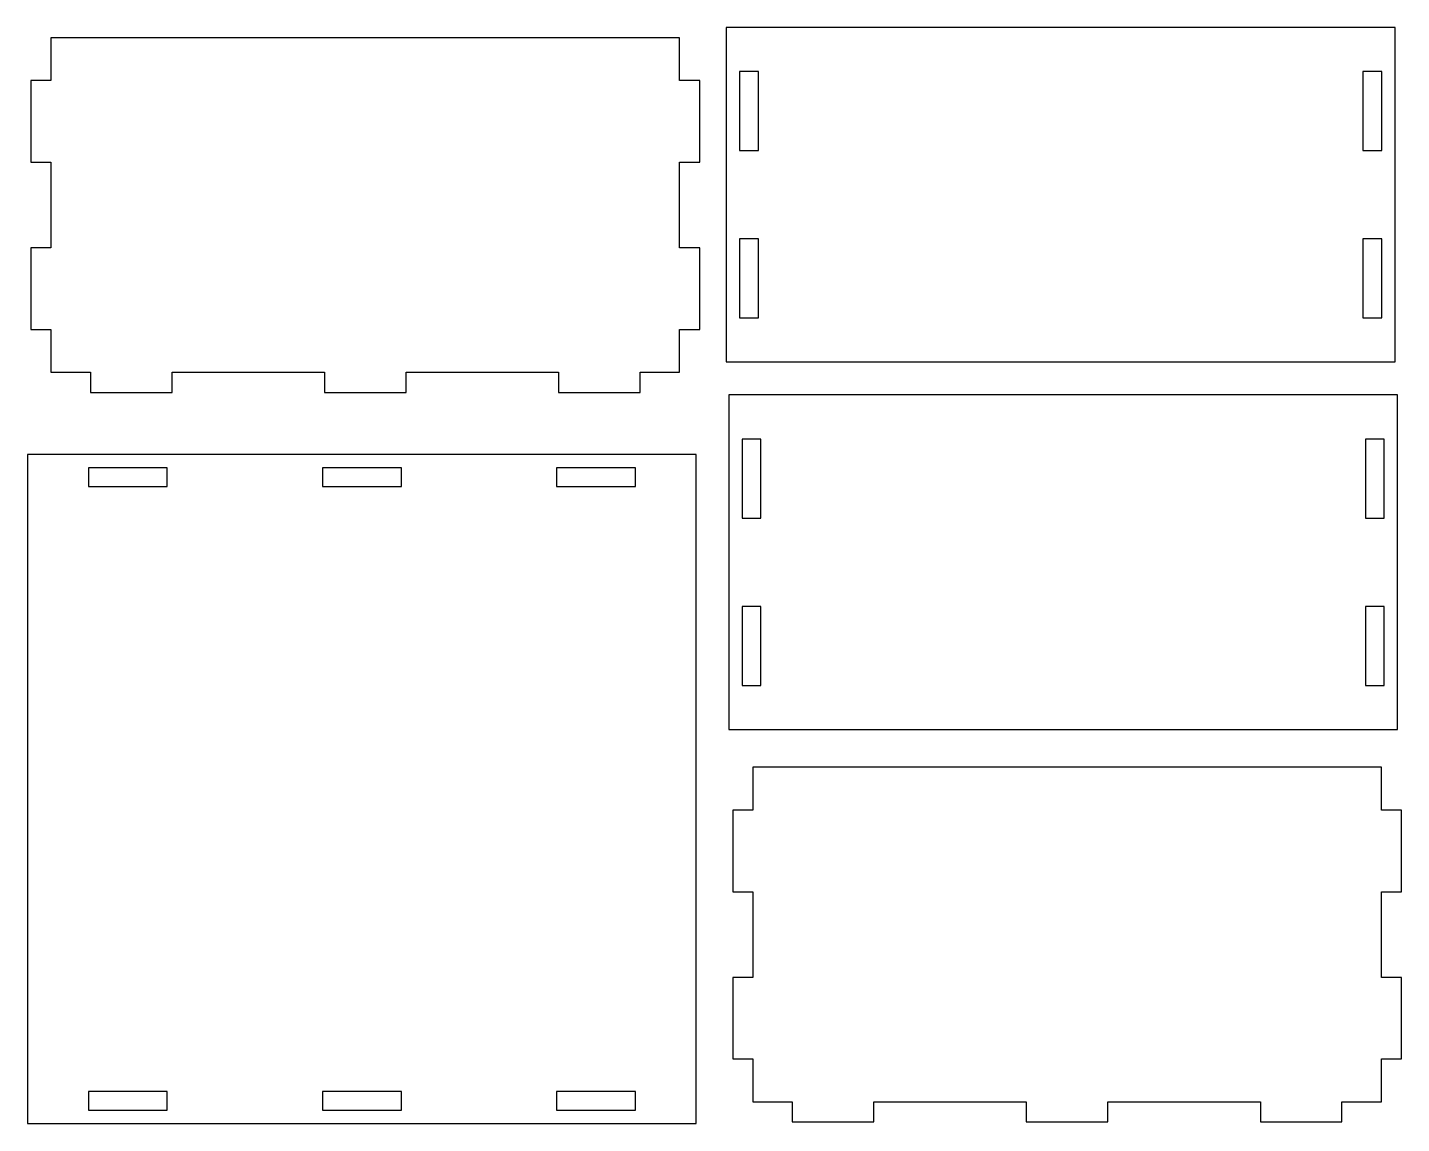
# Model space of a CAD drawing. Header units: millimetres. Extents: x 9 to 215, y 12 to 175.
import ezdxf

# ---------------------------------------------------------------- set-up
doc = ezdxf.new("R2010")
doc.units = ezdxf.units.MM

msp = doc.modelspace()

# ---------------------------------------------------------------- linework, layer by layer
at = {"color": 7, "linetype": 'Continuous', "lineweight": 25}
for p, q in [((213.9, 175.42), (113.9, 175.42)), ((113.9, 175.42), (113.9, 125.42)), ((213.9, 125.42), (213.9, 175.42)), ((106.93, 173.87), (12.93, 173.87)), ((12.93, 173.87), (12.93, 167.47)), ((106.93, 167.47), (106.93, 173.87)), ((118.7, 168.82), (115.9, 168.82)), ((115.9, 168.82), (115.9, 157.02)), ((118.7, 157.02), (118.7, 168.82)), ((209.1, 168.82), (209.1, 157.02)), ((211.9, 168.82), (209.1, 168.82)), ((211.9, 157.02), (211.9, 168.82)), ((12.93, 167.47), (9.93, 167.47)), ((9.93, 167.47), (9.93, 155.27)), ((109.93, 167.47), (106.93, 167.47)), ((109.93, 155.27), (109.93, 167.47)), ((115.9, 157.02), (118.7, 157.02)), ((209.1, 157.02), (211.9, 157.02)), ((9.93, 155.27), (12.93, 155.27)), ((12.93, 155.27), (12.93, 142.47)), ((106.93, 142.47), (106.93, 155.27)), ((106.93, 155.27), (109.93, 155.27)), ((118.7, 143.82), (115.9, 143.82)), ((115.9, 143.82), (115.9, 132.02)), ((118.7, 132.02), (118.7, 143.82)), ((211.9, 143.82), (209.1, 143.82)), ((209.1, 143.82), (209.1, 132.02)), ((211.9, 132.02), (211.9, 143.82)), ((12.93, 142.47), (9.93, 142.47)), ((9.93, 142.47), (9.93, 130.27)), ((109.93, 142.47), (106.93, 142.47)), ((109.93, 130.27), (109.93, 142.47)), ((115.9, 132.02), (118.7, 132.02)), ((209.1, 132.02), (211.9, 132.02)), ((9.93, 130.27), (12.93, 130.27)), ((12.93, 130.27), (12.93, 123.87)), ((106.93, 123.87), (106.93, 130.27)), ((106.93, 130.27), (109.93, 130.27)), ((113.9, 125.42), (213.9, 125.42)), ((12.93, 123.87), (18.83, 123.87)), ((18.83, 123.87), (18.83, 120.87)), ((31.03, 120.87), (31.03, 123.87)), ((31.03, 123.87), (53.83, 123.87)), ((53.83, 123.87), (53.83, 120.87)), ((66.03, 120.87), (66.03, 123.87)), ((66.03, 123.87), (88.83, 123.87)), ((88.83, 123.87), (88.83, 120.87)), ((101.03, 120.87), (101.03, 123.87)), ((101.03, 123.87), (106.93, 123.87)), ((18.83, 120.87), (31.03, 120.87)), ((53.83, 120.87), (66.03, 120.87)), ((88.83, 120.87), (101.03, 120.87)), ((214.27, 120.48), (114.27, 120.48)), ((114.27, 120.48), (114.27, 70.48)), ((214.27, 70.48), (214.27, 120.48)), ((119.07, 113.88), (116.27, 113.88)), ((116.27, 113.88), (116.27, 102.08)), ((119.07, 102.08), (119.07, 113.88)), ((209.47, 113.88), (209.47, 102.08)), ((212.27, 113.88), (209.47, 113.88)), ((212.27, 102.08), (212.27, 113.88)), ((109.42, 111.58), (9.42, 111.58)), ((9.42, 111.58), (9.42, 11.58)), ((109.42, 11.58), (109.42, 111.58)), ((30.32, 109.58), (18.52, 109.58)), ((18.52, 109.58), (18.52, 106.78)), ((30.32, 106.78), (30.32, 109.58)), ((65.32, 109.58), (53.52, 109.58)), ((53.52, 109.58), (53.52, 106.78)), ((65.32, 106.78), (65.32, 109.58)), ((100.32, 109.58), (88.52, 109.58)), ((88.52, 109.58), (88.52, 106.78)), ((100.32, 106.78), (100.32, 109.58)), ((18.52, 106.78), (30.32, 106.78)), ((53.52, 106.78), (65.32, 106.78)), ((88.52, 106.78), (100.32, 106.78)), ((116.27, 102.08), (119.07, 102.08)), ((209.47, 102.08), (212.27, 102.08)), ((119.07, 88.88), (116.27, 88.88)), ((116.27, 88.88), (116.27, 77.08)), ((119.07, 77.08), (119.07, 88.88)), ((212.27, 88.88), (209.47, 88.88)), ((209.47, 88.88), (209.47, 77.08)), ((212.27, 77.08), (212.27, 88.88)), ((116.27, 77.08), (119.07, 77.08)), ((209.47, 77.08), (212.27, 77.08)), ((114.27, 70.48), (214.27, 70.48)), ((211.86, 64.83), (117.86, 64.83)), ((117.86, 64.83), (117.86, 58.43)), ((211.86, 58.43), (211.86, 64.83)), ((117.86, 58.43), (114.86, 58.43)), ((114.86, 58.43), (114.86, 46.23)), ((214.86, 58.43), (211.86, 58.43)), ((214.86, 46.23), (214.86, 58.43)), ((114.86, 46.23), (117.86, 46.23)), ((117.86, 46.23), (117.86, 33.43)), ((211.86, 33.43), (211.86, 46.23)), ((211.86, 46.23), (214.86, 46.23)), ((117.86, 33.43), (114.86, 33.43)), ((114.86, 33.43), (114.86, 21.23)), ((214.86, 33.43), (211.86, 33.43)), ((214.86, 21.23), (214.86, 33.43)), ((114.86, 21.23), (117.86, 21.23)), ((117.86, 21.23), (117.86, 14.83)), ((211.86, 14.83), (211.86, 21.23)), ((211.86, 21.23), (214.86, 21.23)), ((18.52, 16.38), (18.52, 13.58)), ((30.32, 16.38), (18.52, 16.38)), ((30.32, 13.58), (30.32, 16.38)), ((65.32, 16.38), (53.52, 16.38)), ((53.52, 16.38), (53.52, 13.58)), ((65.32, 13.58), (65.32, 16.38)), ((100.32, 16.38), (88.52, 16.38)), ((88.52, 16.38), (88.52, 13.58)), ((100.32, 13.58), (100.32, 16.38)), ((117.86, 14.83), (123.76, 14.83)), ((123.76, 14.83), (123.76, 11.83)), ((135.96, 11.83), (135.96, 14.83)), ((135.96, 14.83), (158.76, 14.83)), ((158.76, 14.83), (158.76, 11.83)), ((170.96, 11.83), (170.96, 14.83)), ((170.96, 14.83), (193.76, 14.83)), ((193.76, 14.83), (193.76, 11.83)), ((205.96, 11.83), (205.96, 14.83)), ((205.96, 14.83), (211.86, 14.83)), ((18.52, 13.58), (30.32, 13.58)), ((53.52, 13.58), (65.32, 13.58)), ((88.52, 13.58), (100.32, 13.58)), ((9.42, 11.58), (109.42, 11.58)), ((123.76, 11.83), (135.96, 11.83)), ((158.76, 11.83), (170.96, 11.83)), ((193.76, 11.83), (205.96, 11.83))]:
    msp.add_line(p, q, dxfattribs=at)

doc.saveas('drawing.dxf')
